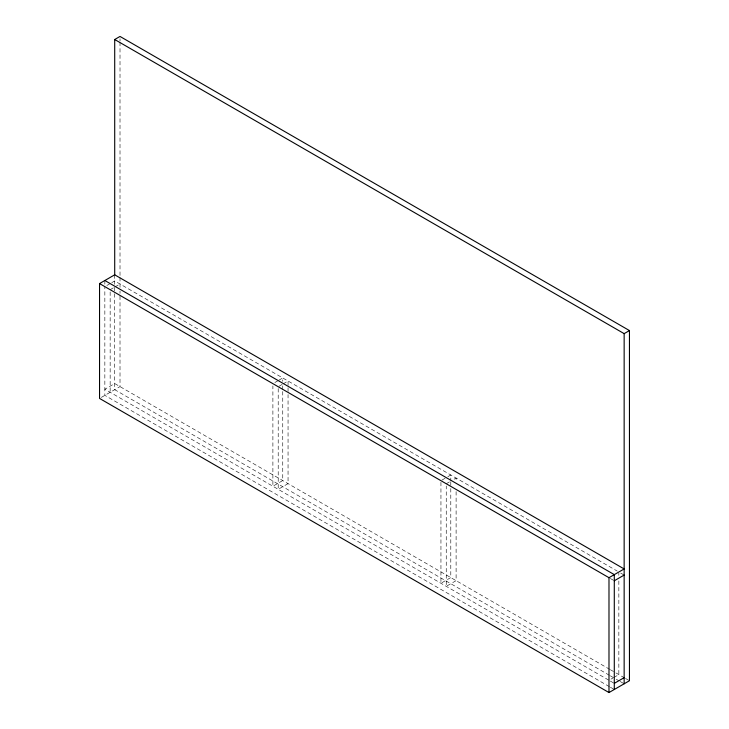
<?xml version="1.0" encoding="UTF-8"?>
<svg xmlns="http://www.w3.org/2000/svg" width="729" height="729" viewBox="0 0 729 729"><rect width="100%" height="100%" fill="white"/><g stroke="black" fill="none" stroke-linecap="round" stroke-linejoin="round"><path stroke-width="0.55" stroke-dasharray="3.65 2.73" d="M106.817 285.495L110.762 283.226M111.747 282.652L114.708 280.947L617.253 571.089M110.152 289.695L114.098 287.426M115.082 286.852L120.012 284.009M101.313 397.405L120.012 386.607L120.012 294.516M274.869 382.515L277.822 380.811M278.806 380.246L282.752 377.968L282.752 381.349M282.141 384.447L278.205 386.725L278.205 489.314L288.055 483.628L288.055 394.562M283.134 383.873L288.055 381.03L288.055 386.671M441.929 480.11L446.859 477.267M447.843 476.693L450.795 474.989L450.795 480.63M446.248 483.746L450.194 481.468M454.131 479.19L456.108 478.051L456.108 481.432M610.957 679.155L612.934 678.016M613.918 677.451L618.848 674.607L618.848 579.901M620.616 573.03L624.152 575.072M610.355 578.489L614.292 580.767M609.754 669.359L114.708 383.545L104.848 389.231L609.371 680.512M610.355 669.705L624.534 677.888M625.518 678.453L629.455 680.731M609.371 675.264L114.708 389.669L114.708 285.458M610.355 675.829L615.285 678.672M616.269 679.246L619.222 680.95M620.206 681.524L624.152 683.793M610.355 681.086L614.292 683.355M609.371 686.645L104.848 395.364L104.848 286.634M610.355 687.21L614.292 689.488M618.848 573.14L618.848 575.391M456.108 491.583L456.108 580.649L446.248 586.335L446.248 485.997M450.795 481.751L450.795 487.391M450.795 488.521L450.795 577.587L440.945 583.273L440.945 481.805M288.055 387.792L288.055 393.432M282.752 385.86L282.752 390.37M282.752 391.5L282.752 480.566L272.892 486.252L272.892 385.914M120.012 38.728L120.012 40.997M120.012 42.136L120.012 276.327M120.012 277.467L120.012 287.39M120.012 291.108L120.012 293.386M114.708 274.815L114.708 284.328M110.152 291.955L110.152 392.293M104.848 280.51L104.848 284.592"/><path stroke-width="1.09" d="M114.708 274.842L114.708 39.512L120.012 36.45L629.455 330.574L629.455 680.731L608.988 692.55L99.545 398.426L99.545 283.572L114.708 274.815L624.152 568.948L608.988 577.696L99.545 283.572M114.708 39.512L624.152 333.636L629.455 330.574M614.292 580.767L624.152 575.072M614.292 683.355L624.152 677.669M104.848 280.51L614.292 574.634L614.292 689.488M624.152 333.636L624.152 683.793M608.988 577.696L608.988 692.55"/></g></svg>
